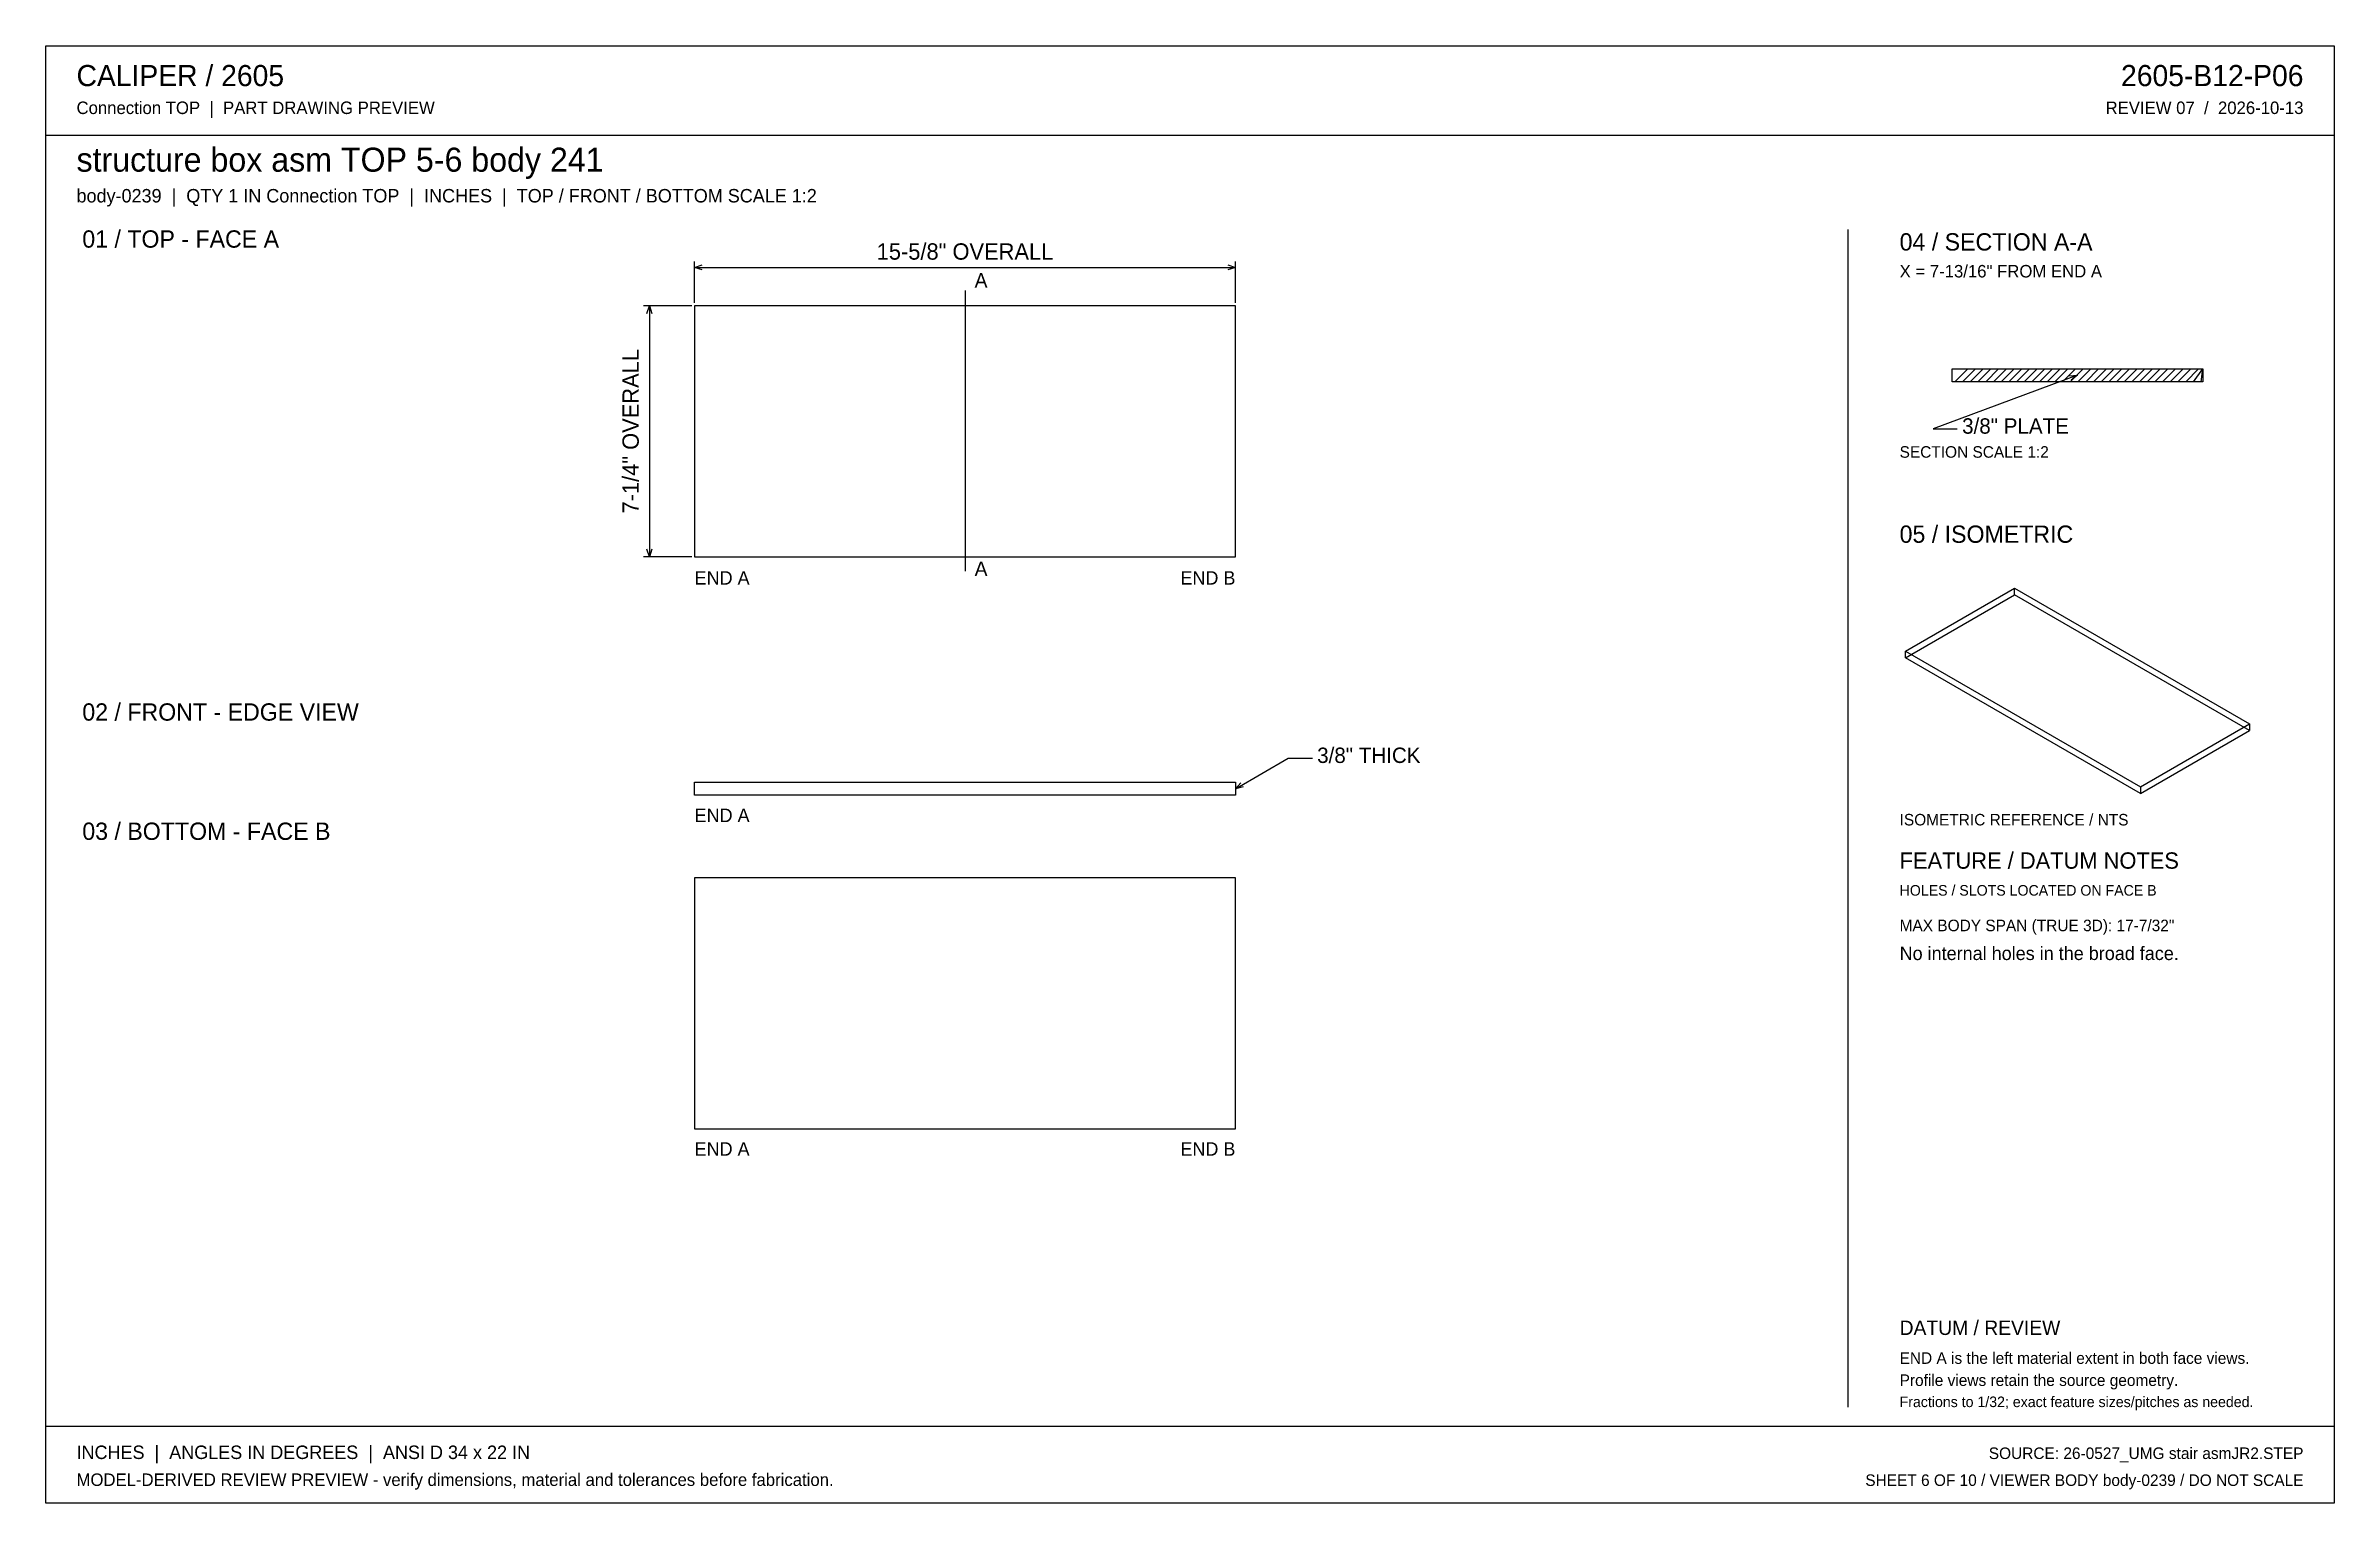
# Model space of a CAD drawing. Header units: inches. Extents: x 0.9 to 67.1, y 0.9 to 43.1.
import ezdxf
from ezdxf.enums import TextEntityAlignment as Align

# ---------------------------------------------------------------- set-up
doc = ezdxf.new("R2010")
doc.units = ezdxf.units.IN
doc.header["$MEASUREMENT"] = 0

msp = doc.modelspace()

# ---------------------------------------------------------------- linework, layer by layer
at = {"layer": 'ANNOTATION'}
for p, q in [((19.688, 35.625), (19.688, 36.819)), ((19.688, 36.653), (19.91, 36.722)), ((19.688, 36.653), (35.312, 36.653)), ((19.91, 36.583), (19.688, 36.653)), ((35.09, 36.722), (35.312, 36.653)), ((35.312, 36.653), (35.09, 36.583)), ((35.312, 35.625), (35.312, 36.819)), ((27.5, 35.986), (27.5, 27.875)), ((19.604, 35.542), (18.215, 35.542)), ((18.312, 35.319), (18.382, 35.542)), ((18.382, 35.542), (18.382, 28.292)), ((18.382, 35.542), (18.451, 35.319)), ((59.639, 33.535), (55.472, 31.986)), ((59.406, 33.522), (59.639, 33.535)), ((59.639, 33.535), (59.455, 33.392)), ((55.472, 31.986), (56.167, 31.986)), ((18.382, 28.292), (18.312, 28.514)), ((18.451, 28.514), (18.382, 28.292)), ((19.604, 28.292), (18.215, 28.292)), ((35.312, 21.59), (36.84, 22.472)), ((36.84, 22.472), (37.535, 22.472)), ((35.312, 21.59), (35.47, 21.762)), ((35.54, 21.641), (35.312, 21.59))]:
    msp.add_line(p, q, dxfattribs=at)
at = {"layer": 'OUTLINE'}
for p, q in [((0.944, 43.056), (67.056, 43.056)), ((0.944, 0.944), (0.944, 43.056)), ((67.056, 43.056), (67.056, 0.944)), ((0.944, 40.472), (67.056, 40.472)), ((53, 37.75), (53, 3.722)), ((35.312, 35.542), (19.688, 35.542)), ((19.688, 35.542), (19.688, 28.292)), ((35.312, 28.292), (35.312, 35.542)), ((56.014, 33.722), (63.264, 33.722)), ((56.014, 33.347), (56.014, 33.722)), ((56.097, 33.347), (56.472, 33.722)), ((56.319, 33.347), (56.694, 33.722)), ((56.542, 33.347), (56.917, 33.722)), ((56.764, 33.347), (57.139, 33.722)), ((56.986, 33.347), (57.361, 33.722)), ((57.208, 33.347), (57.583, 33.722)), ((57.431, 33.347), (57.806, 33.722)), ((57.653, 33.347), (58.028, 33.722)), ((57.875, 33.347), (58.25, 33.722)), ((58.097, 33.347), (58.472, 33.722)), ((58.319, 33.347), (58.694, 33.722)), ((58.542, 33.347), (58.917, 33.722)), ((58.764, 33.347), (59.139, 33.722)), ((58.986, 33.347), (59.361, 33.722)), ((59.208, 33.347), (59.583, 33.722)), ((59.431, 33.347), (59.806, 33.722)), ((59.653, 33.347), (60.028, 33.722)), ((59.875, 33.347), (60.25, 33.722)), ((60.097, 33.347), (60.472, 33.722)), ((60.319, 33.347), (60.694, 33.722)), ((60.542, 33.347), (60.917, 33.722)), ((60.764, 33.347), (61.139, 33.722)), ((60.986, 33.347), (61.361, 33.722)), ((61.208, 33.347), (61.583, 33.722)), ((61.431, 33.347), (61.806, 33.722)), ((61.653, 33.347), (62.028, 33.722)), ((61.875, 33.347), (62.25, 33.722)), ((62.097, 33.347), (62.472, 33.722)), ((62.319, 33.347), (62.694, 33.722)), ((62.542, 33.347), (62.917, 33.722)), ((62.764, 33.347), (63.139, 33.722)), ((62.986, 33.347), (63.264, 33.722)), ((63.208, 33.347), (63.264, 33.722)), ((63.264, 33.722), (63.264, 33.347)), ((63.264, 33.347), (56.014, 33.347)), ((19.688, 28.292), (35.312, 28.292)), ((54.667, 25.562), (57.818, 27.382)), ((54.667, 25.374), (57.818, 27.193)), ((57.818, 27.382), (64.611, 23.46)), ((57.818, 27.193), (57.818, 27.382)), ((64.611, 23.271), (57.818, 27.193)), ((54.667, 25.374), (54.667, 25.562)), ((54.667, 25.562), (61.459, 21.64)), ((61.459, 21.452), (54.667, 25.374)), ((61.459, 21.64), (64.611, 23.46)), ((61.459, 21.452), (64.611, 23.271)), ((64.611, 23.46), (64.611, 23.271)), ((19.688, 21.778), (35.312, 21.778)), ((19.688, 21.403), (19.688, 21.778)), ((35.312, 21.403), (19.688, 21.403)), ((35.312, 21.778), (35.312, 21.403)), ((61.459, 21.64), (61.459, 21.452)), ((35.312, 19.014), (19.688, 19.014)), ((19.688, 19.014), (19.688, 11.764)), ((35.312, 11.764), (35.312, 19.014)), ((19.688, 11.764), (35.312, 11.764)), ((0.944, 3.167), (67.056, 3.167)), ((67.056, 0.944), (0.944, 0.944))]:
    msp.add_line(p, q, dxfattribs=at)

# ---------------------------------------------------------------- texts
at = {"layer": 'ANNOTATION'}
for s, height, p in [('CALIPER / 2605', 0.61111, (1.833, 41.889)), ('Connection TOP  |  PART DRAWING PREVIEW', 0.36111, (1.833, 41.083)), ('structure box asm TOP 5-6 body 241', 0.69444, (1.833, 39.417)), ('body-0239  |  QTY 1 IN Connection TOP  |  INCHES  |  TOP / FRONT / BOTTOM SCALE 1:2', 0.38889, (1.833, 38.528)), ('01 / TOP - FACE A', 0.5, (2, 37.222)), ('04 / SECTION A-A', 0.5, (54.5, 37.139)), ('A', 0.417, (27.778, 36.069)), ('X = 7-13/16" FROM END A', 0.36111, (54.5, 36.361)), ('3/8" PLATE', 0.4444, (56.306, 31.847)), ('SECTION SCALE 1:2', 0.33333, (54.5, 31.153)), ('05 / ISOMETRIC', 0.5, (54.5, 28.694)), ('END A', 0.3889, (19.688, 27.486)), ('A', 0.417, (27.778, 27.736)), ('02 / FRONT - EDGE VIEW', 0.5, (2, 23.556)), ('3/8" THICK', 0.4444, (37.674, 22.333)), ('03 / BOTTOM - FACE B', 0.5, (2, 20.111)), ('END A', 0.3889, (19.688, 20.625)), ('ISOMETRIC REFERENCE / NTS', 0.33333, (54.5, 20.528)), ('FEATURE / DATUM NOTES', 0.47222, (54.5, 19.278)), ('HOLES / SLOTS LOCATED ON FACE B', 0.30556, (54.5, 18.5)), ('MAX BODY SPAN (TRUE 3D): 17-7/32"', 0.33333, (54.5, 17.472)), ('No internal holes in the broad face.', 0.38889, (54.5, 16.639)), ('END A', 0.3889, (19.688, 10.986)), ('DATUM / REVIEW', 0.41667, (54.5, 5.806)), ('END A is the left material extent in both face views.', 0.33333, (54.5, 4.972)), ('Profile views retain the source geometry.', 0.33333, (54.5, 4.333)), ('Fractions to 1/32; exact feature sizes/pitches as needed.', 0.30556, (54.5, 3.722)), ('INCHES  |  ANGLES IN DEGREES  |  ANSI D 34 x 22 IN', 0.38889, (1.833, 2.222)), ('MODEL-DERIVED REVIEW PREVIEW - verify dimensions, material and tolerances before fabrication.', 0.36111, (1.833, 1.444))]:
    msp.add_text(s, height=height, dxfattribs=at).set_placement(p)
for s, height, p in [('2605-B12-P06', 0.61111, (66.167, 41.889)), ('REVIEW 07  /  2026-10-13', 0.36111, (66.167, 41.083)), ('END B', 0.3889, (35.312, 27.486)), ('END B', 0.3889, (35.312, 10.986)), ('SOURCE: 26-0527_UMG stair asmJR2.STEP', 0.33333, (66.167, 2.222)), ('SHEET 6 OF 10 / VIEWER BODY body-0239 / DO NOT SCALE', 0.33333, (66.167, 1.444))]:
    msp.add_text(s, height=height, dxfattribs=at).set_placement(p, align=Align.RIGHT)
msp.add_text('15-5/8" OVERALL', height=0.47222, dxfattribs=at).set_placement((27.5, 36.875), align=Align.CENTER)
msp.add_text('7-1/4" OVERALL', height=0.47222, rotation=90, dxfattribs=at).set_placement((18.076, 31.917), align=Align.CENTER)

doc.saveas('drawing.dxf')
